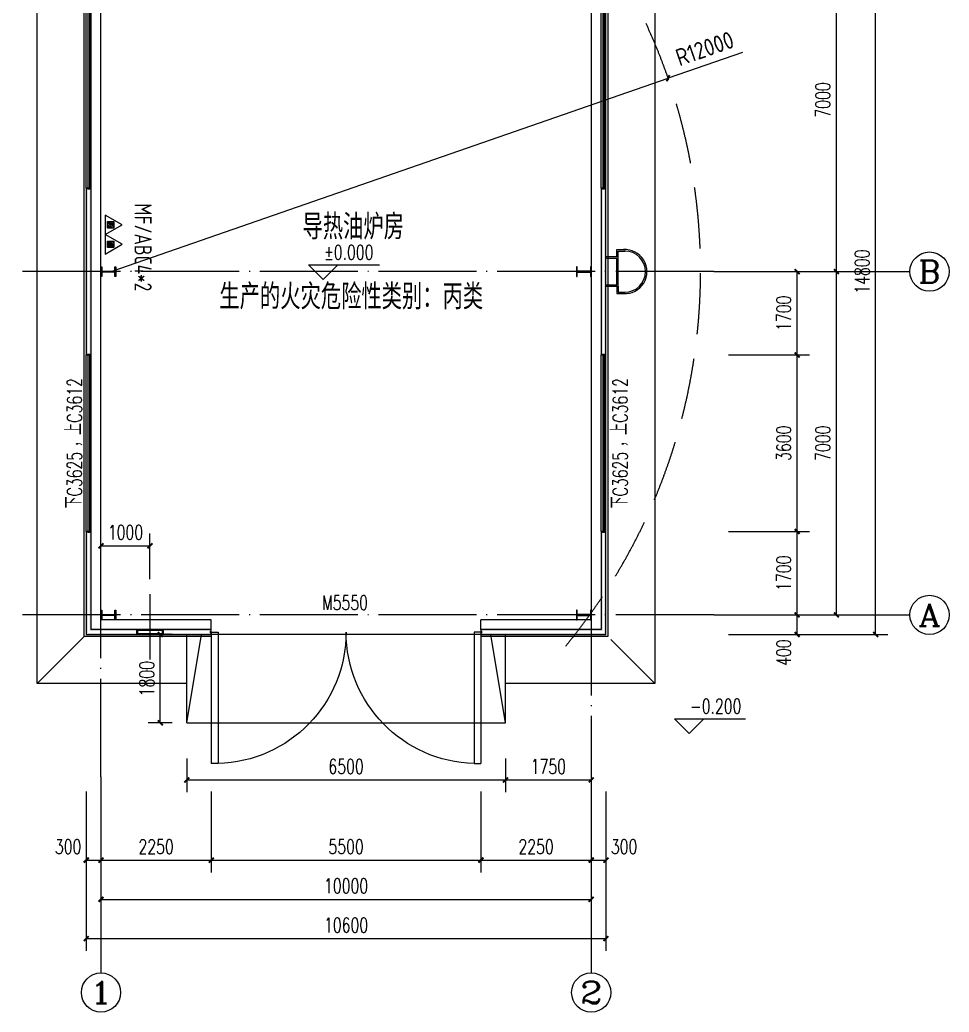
# Model space of a CAD drawing. Extents: x 4832557 to 10196674, y -611561 to -321783.
# Drawn here: x 4845395 to 4864349, y -397832 to -377598 of the extents above; entities that cross this region are included whole.
import ezdxf
from ezdxf.enums import TextEntityAlignment as Align

# ---------------------------------------------------------------- set-up
doc = ezdxf.new("R2010")
doc.units = 0
doc.header["$LTSCALE"] = 1000
doc.header["$MEASUREMENT"] = 0
doc.linetypes.add('DASH', pattern=[0.35, 0.25, -0.1])
doc.linetypes.add('DOTE', pattern=[2.42, 2, -0.2, 0.02, -0.2])
doc.layers.get('0').update_dxf_attribs({"linetype": 'CONTINUOUS'})
doc.layers.get('Defpoints').update_dxf_attribs({"linetype": 'CONTINUOUS'})
doc.layers.add('_0', color=7, linetype='CONTINUOUS', lineweight=25)
for name, color, linetype in [('AXIS', 3, 'CONTINUOUS'), ('AXIS_TEXT', 7, 'CONTINUOUS'), ('DIM_ELEV', 3, 'CONTINUOUS'), ('DOTE', 252, 'CONTINUOUS'), ('Prof', 2, 'CONTINUOUS'), ('PUB_DIM', 3, 'CONTINUOUS'), ('PUB_TEXT', 7, 'CONTINUOUS'), ('PUB_WALL', 9, 'CONTINUOUS'), ('STAIR', 5, 'CONTINUOUS'), ('TEXT_给水', 7, 'CONTINUOUS'), ('WALL-MOVE', 6, 'CONTINUOUS'), ('WINDOW', 4, 'CONTINUOUS'), ('WINDOW_TEXT', 7, 'CONTINUOUS')]:
    doc.layers.add(name, color=color, linetype=linetype)
doc.styles.add('_HZTXT', font='txt.shx', dxfattribs={"width": 0.8, "bigfont": 'HZTXT.shx'})
doc.styles.add('_TCH_AXIS', font='COMPLEX', dxfattribs={"bigfont": 'GBCBIG'})
doc.styles.add('_TCH_DIM', font='SIMPLEX', dxfattribs={"bigfont": 'GBCBIG'})
doc.styles.add('_TCH_DIM_T3', font='SIMPLEX', dxfattribs={"width": 0.705882, "bigfont": 'GBCBIG'})
doc.styles.add('_TCH_WINDOW', font='SIMPLEX', dxfattribs={"height": 3.5, "bigfont": 'GBCBIG'})
doc.styles.add('COMPLEX', font='COMPLEX')
doc.styles.add('sceie', font='sceie.shx', dxfattribs={"width": 0.7, "bigfont": 'sceic.shx'})
doc.styles.get("Standard").update_dxf_attribs({"font": 'GBENOR', "bigfont": 'GBCBIG'})
doc.dimstyles.new('_TCH_ARCH&&100', dxfattribs={"dimtxt": 297.5, "dimasz": 100, "dimexe": 250, "dimexo": 300, "dimgap": 126.25, "dimtad": 1, "dimdec": 0, "dimzin": 0, "dimdsep": 46, "dimtxsty": '_TCH_DIM_T3', "dimblk": 'ARCHTICK', "dimcen": 0.09, "dimclrt": 7, "dimazin": 2, "dimtfac": 1, "dimtdec": 0, "dimtix": 1, "dimtmove": 2, "dimatfit": 3, "dimfxl": 0, "dimtolj": 1, "dimtzin": 0, "dimarcsym": 0})
doc.dimstyles.get("Standard").update_dxf_attribs({"dimscale": 100, "dimtxt": 3.5, "dimasz": 1, "dimexe": 2.5, "dimexo": 3, "dimgap": 1.5, "dimtad": 1, "dimdec": 0, "dimzin": 0, "dimdsep": 46, "dimtxsty": 'Standard', "dimblk": 'ARCHTICK', "dimcen": 0.09, "dimadec": 0, "dimazin": 0, "dimtfac": 1, "dimtdec": 0, "dimtix": 1, "dimtmove": 2, "dimatfit": 3, "dimfxl": 0, "dimtolj": 1, "dimtzin": 0, "dimarcsym": 0})

# ---------------------------------------------------------------- blocks, each defined once
blk = doc.blocks.new('_ArchTick')
at = {"color": 0, "linetype": 'ByBlock', "const_width": 0.4}
blk.add_lwpolyline([(-0.5, -0.5), (0.5, 0.5)], dxfattribs=at)
blk = doc.blocks.new('*D248')
at = {"layer": 'Defpoints', "color": 0}
for p in [(4848049, -388324), (4847049, -389306), (4848049, -389306)]:
    blk.add_point(p, dxfattribs=at)
at = {"layer": 'PUB_DIM', "color": 0, "lineweight": -2}
for p, q in [((4847049, -389006), (4847049, -388074)), ((4848049, -389006), (4848049, -388074)), ((4847049, -388324), (4848049, -388324))]:
    blk.add_line(p, q, dxfattribs=at)
at = {"layer": 'PUB_DIM', "color": 0, "lineweight": -2, "xscale": 100, "yscale": 100, "zscale": 100, "rotation": 180}
blk.add_blockref('_ArchTick', (4847049, -388324), dxfattribs=at)
at = {"layer": 'PUB_DIM', "color": 0, "lineweight": -2, "xscale": 100, "yscale": 100, "zscale": 100}
blk.add_blockref('_ArchTick', (4848049, -388324), dxfattribs=at)
at = {"layer": 'PUB_DIM', "color": 7, "insert": (4847549, -388049), "char_height": 297.5, "attachment_point": 5, "style": '_TCH_DIM_T3'}
blk.add_mtext('\\A1;1000', dxfattribs=at)
blk = doc.blocks.new('*D224')
at = {"layer": 'Defpoints', "color": 0}
for p in [(4848799, -392363), (4855299, -392363), (4855299, -393098)]:
    blk.add_point(p, dxfattribs=at)
at = {"layer": 'PUB_DIM', "color": 0, "lineweight": -2}
for p, q in [((4848799, -392663), (4848799, -393348)), ((4855299, -392663), (4855299, -393348)), ((4848799, -393098), (4855299, -393098))]:
    blk.add_line(p, q, dxfattribs=at)
at = {"layer": 'PUB_DIM', "color": 0, "lineweight": -2, "xscale": 100, "yscale": 100, "zscale": 100, "rotation": 180}
blk.add_blockref('_ArchTick', (4848799, -393098), dxfattribs=at)
at = {"layer": 'PUB_DIM', "color": 0, "lineweight": -2, "xscale": 100, "yscale": 100, "zscale": 100}
blk.add_blockref('_ArchTick', (4855299, -393098), dxfattribs=at)
at = {"layer": 'PUB_DIM', "color": 7, "insert": (4852049, -392823), "char_height": 297.5, "attachment_point": 5, "style": '_TCH_DIM_T3'}
blk.add_mtext('\\A1;6500', dxfattribs=at)
blk = doc.blocks.new('*D225')
at = {"layer": 'Defpoints', "color": 0}
for p in [(4855299, -392363), (4857049, -392363), (4857049, -393098)]:
    blk.add_point(p, dxfattribs=at)
at = {"layer": 'PUB_DIM', "color": 0, "lineweight": -2}
for p, q in [((4855299, -392663), (4855299, -393348)), ((4857049, -392663), (4857049, -393348)), ((4855299, -393098), (4857049, -393098))]:
    blk.add_line(p, q, dxfattribs=at)
at = {"layer": 'PUB_DIM', "color": 0, "lineweight": -2, "xscale": 100, "yscale": 100, "zscale": 100, "rotation": 180}
blk.add_blockref('_ArchTick', (4855299, -393098), dxfattribs=at)
at = {"layer": 'PUB_DIM', "color": 0, "lineweight": -2, "xscale": 100, "yscale": 100, "zscale": 100}
blk.add_blockref('_ArchTick', (4857049, -393098), dxfattribs=at)
at = {"layer": 'PUB_DIM', "color": 7, "insert": (4856174, -392823), "char_height": 297.5, "attachment_point": 5, "style": '_TCH_DIM_T3'}
blk.add_mtext('\\A1;1750', dxfattribs=at)
blk = doc.blocks.new('*D226')
at = {"layer": 'Defpoints', "color": 0}
for p in [(4848260, -390132), (4848799, -390132), (4848799, -391932)]:
    blk.add_point(p, dxfattribs=at)
at = {"layer": 'PUB_DIM', "color": 0, "lineweight": -2}
for p, q in [((4848499, -390132), (4848010, -390132)), ((4848260, -391932), (4848260, -390132)), ((4848499, -391932), (4848010, -391932))]:
    blk.add_line(p, q, dxfattribs=at)
at = {"layer": 'PUB_DIM', "color": 0, "lineweight": -2, "xscale": 100, "yscale": 100, "zscale": 100}
for p, rotation in [((4848260, -390132), 90), ((4848260, -391932), 270)]:
    blk.add_blockref('_ArchTick', p, dxfattribs=dict(at, rotation=rotation))
at = {"layer": 'PUB_DIM', "color": 7, "insert": (4847985, -391032), "char_height": 297.5, "attachment_point": 5, "rotation": 90, "style": '_TCH_DIM_T3'}
blk.add_mtext('\\A1;1800', dxfattribs=at)
blk = doc.blocks.new('*D235')
at = {"layer": 'Defpoints', "color": 0}
for p in [(4857049, -393032), (4857349, -393032), (4857349, -394732)]:
    blk.add_point(p, dxfattribs=at)
at = {"layer": 'PUB_DIM', "color": 0, "lineweight": -2}
for p, q in [((4857049, -393332), (4857049, -394982)), ((4857349, -393332), (4857349, -394982)), ((4857049, -394732), (4857349, -394732))]:
    blk.add_line(p, q, dxfattribs=at)
at = {"layer": 'PUB_DIM', "color": 0, "lineweight": -2, "xscale": 100, "yscale": 100, "zscale": 100, "rotation": 180}
blk.add_blockref('_ArchTick', (4857049, -394732), dxfattribs=at)
at = {"layer": 'PUB_DIM', "color": 0, "lineweight": -2, "xscale": 100, "yscale": 100, "zscale": 100}
blk.add_blockref('_ArchTick', (4857349, -394732), dxfattribs=at)
at = {"layer": 'PUB_DIM', "color": 7, "insert": (4857719, -394457), "char_height": 297.5, "attachment_point": 5, "style": '_TCH_DIM_T3'}
blk.add_mtext('\\A1;300', dxfattribs=at)
blk = doc.blocks.new('*D236')
at = {"layer": 'Defpoints', "color": 0}
for p in [(4854799, -393032), (4857049, -393032), (4857049, -394732)]:
    blk.add_point(p, dxfattribs=at)
at = {"layer": 'PUB_DIM', "color": 0, "lineweight": -2}
for p, q in [((4854799, -393332), (4854799, -394982)), ((4857049, -393332), (4857049, -394982)), ((4854799, -394732), (4857049, -394732))]:
    blk.add_line(p, q, dxfattribs=at)
at = {"layer": 'PUB_DIM', "color": 0, "lineweight": -2, "xscale": 100, "yscale": 100, "zscale": 100, "rotation": 180}
blk.add_blockref('_ArchTick', (4854799, -394732), dxfattribs=at)
at = {"layer": 'PUB_DIM', "color": 0, "lineweight": -2, "xscale": 100, "yscale": 100, "zscale": 100}
blk.add_blockref('_ArchTick', (4857049, -394732), dxfattribs=at)
at = {"layer": 'PUB_DIM', "color": 7, "insert": (4855924, -394457), "char_height": 297.5, "attachment_point": 5, "style": '_TCH_DIM_T3'}
blk.add_mtext('\\A1;2250', dxfattribs=at)
blk = doc.blocks.new('*D237')
at = {"layer": 'Defpoints', "color": 0}
for p in [(4849299, -393032), (4854799, -393032), (4854799, -394732)]:
    blk.add_point(p, dxfattribs=at)
at = {"layer": 'PUB_DIM', "color": 0, "lineweight": -2}
for p, q in [((4849299, -393332), (4849299, -394982)), ((4854799, -393332), (4854799, -394982)), ((4849299, -394732), (4854799, -394732))]:
    blk.add_line(p, q, dxfattribs=at)
at = {"layer": 'PUB_DIM', "color": 0, "lineweight": -2, "xscale": 100, "yscale": 100, "zscale": 100, "rotation": 180}
blk.add_blockref('_ArchTick', (4849299, -394732), dxfattribs=at)
at = {"layer": 'PUB_DIM', "color": 0, "lineweight": -2, "xscale": 100, "yscale": 100, "zscale": 100}
blk.add_blockref('_ArchTick', (4854799, -394732), dxfattribs=at)
at = {"layer": 'PUB_DIM', "color": 7, "insert": (4852049, -394457), "char_height": 297.5, "attachment_point": 5, "style": '_TCH_DIM_T3'}
blk.add_mtext('\\A1;5500', dxfattribs=at)
blk = doc.blocks.new('*D238')
at = {"layer": 'Defpoints', "color": 0}
for p in [(4847049, -393032), (4849299, -393032), (4849299, -394732)]:
    blk.add_point(p, dxfattribs=at)
at = {"layer": 'PUB_DIM', "color": 0, "lineweight": -2}
for p, q in [((4847049, -393332), (4847049, -394982)), ((4849299, -393332), (4849299, -394982)), ((4847049, -394732), (4849299, -394732))]:
    blk.add_line(p, q, dxfattribs=at)
at = {"layer": 'PUB_DIM', "color": 0, "lineweight": -2, "xscale": 100, "yscale": 100, "zscale": 100, "rotation": 180}
blk.add_blockref('_ArchTick', (4847049, -394732), dxfattribs=at)
at = {"layer": 'PUB_DIM', "color": 0, "lineweight": -2, "xscale": 100, "yscale": 100, "zscale": 100}
blk.add_blockref('_ArchTick', (4849299, -394732), dxfattribs=at)
at = {"layer": 'PUB_DIM', "color": 7, "insert": (4848174, -394457), "char_height": 297.5, "attachment_point": 5, "style": '_TCH_DIM_T3'}
blk.add_mtext('\\A1;2250', dxfattribs=at)
blk = doc.blocks.new('*D239')
at = {"layer": 'Defpoints', "color": 0}
for p in [(4846749, -393032), (4847049, -393032), (4847049, -394732)]:
    blk.add_point(p, dxfattribs=at)
at = {"layer": 'PUB_DIM', "color": 0, "lineweight": -2}
for p, q in [((4846749, -393332), (4846749, -394982)), ((4847049, -393332), (4847049, -394982)), ((4846749, -394732), (4847049, -394732))]:
    blk.add_line(p, q, dxfattribs=at)
at = {"layer": 'PUB_DIM', "color": 0, "lineweight": -2, "xscale": 100, "yscale": 100, "zscale": 100, "rotation": 180}
blk.add_blockref('_ArchTick', (4846749, -394732), dxfattribs=at)
at = {"layer": 'PUB_DIM', "color": 0, "lineweight": -2, "xscale": 100, "yscale": 100, "zscale": 100}
blk.add_blockref('_ArchTick', (4847049, -394732), dxfattribs=at)
at = {"layer": 'PUB_DIM', "color": 7, "insert": (4846379, -394457), "char_height": 297.5, "attachment_point": 5, "style": '_TCH_DIM_T3'}
blk.add_mtext('\\A1;300', dxfattribs=at)
blk = doc.blocks.new('*D240')
at = {"layer": 'Defpoints', "color": 0}
for p in [(4859549, -389732), (4861249, -389732), (4859549, -390132)]:
    blk.add_point(p, dxfattribs=at)
at = {"layer": 'PUB_DIM', "color": 0, "lineweight": -2}
for p, q in [((4859849, -389732), (4861499, -389732)), ((4861249, -390132), (4861249, -389732)), ((4859849, -390132), (4861499, -390132))]:
    blk.add_line(p, q, dxfattribs=at)
at = {"layer": 'PUB_DIM', "color": 0, "lineweight": -2, "xscale": 100, "yscale": 100, "zscale": 100}
for p, rotation in [((4861249, -389732), 90), ((4861249, -390132), 270)]:
    blk.add_blockref('_ArchTick', p, dxfattribs=dict(at, rotation=rotation))
at = {"layer": 'PUB_DIM', "color": 7, "insert": (4860974, -390502), "char_height": 297.5, "attachment_point": 5, "rotation": 90, "style": '_TCH_DIM_T3'}
blk.add_mtext('\\A1;400', dxfattribs=at)
blk = doc.blocks.new('*D241')
at = {"layer": 'Defpoints', "color": 0}
for p in [(4859549, -388032), (4861249, -388032), (4859549, -389732)]:
    blk.add_point(p, dxfattribs=at)
at = {"layer": 'PUB_DIM', "color": 0, "lineweight": -2}
for p, q in [((4859849, -388032), (4861499, -388032)), ((4861249, -389732), (4861249, -388032)), ((4859849, -389732), (4861499, -389732))]:
    blk.add_line(p, q, dxfattribs=at)
at = {"layer": 'PUB_DIM', "color": 0, "lineweight": -2, "xscale": 100, "yscale": 100, "zscale": 100}
for p, rotation in [((4861249, -388032), 90), ((4861249, -389732), 270)]:
    blk.add_blockref('_ArchTick', p, dxfattribs=dict(at, rotation=rotation))
at = {"layer": 'PUB_DIM', "color": 7, "insert": (4860974, -388882), "char_height": 297.5, "attachment_point": 5, "rotation": 90, "style": '_TCH_DIM_T3'}
blk.add_mtext('\\A1;1700', dxfattribs=at)
blk = doc.blocks.new('*D242')
at = {"layer": 'Defpoints', "color": 0}
for p in [(4859549, -384432), (4861249, -384432), (4859549, -388032)]:
    blk.add_point(p, dxfattribs=at)
at = {"layer": 'PUB_DIM', "color": 0, "lineweight": -2}
for p, q in [((4859849, -384432), (4861499, -384432)), ((4861249, -388032), (4861249, -384432)), ((4859849, -388032), (4861499, -388032))]:
    blk.add_line(p, q, dxfattribs=at)
at = {"layer": 'PUB_DIM', "color": 0, "lineweight": -2, "xscale": 100, "yscale": 100, "zscale": 100}
for p, rotation in [((4861249, -384432), 90), ((4861249, -388032), 270)]:
    blk.add_blockref('_ArchTick', p, dxfattribs=dict(at, rotation=rotation))
at = {"layer": 'PUB_DIM', "color": 7, "insert": (4860974, -386232), "char_height": 297.5, "attachment_point": 5, "rotation": 90, "style": '_TCH_DIM_T3'}
blk.add_mtext('\\A1;3600', dxfattribs=at)
blk = doc.blocks.new('*D243')
at = {"layer": 'Defpoints', "color": 0}
for p in [(4859549, -382732), (4861249, -382732), (4859549, -384432)]:
    blk.add_point(p, dxfattribs=at)
at = {"layer": 'PUB_DIM', "color": 0, "lineweight": -2}
for p, q in [((4859849, -382732), (4861499, -382732)), ((4861249, -384432), (4861249, -382732)), ((4859849, -384432), (4861499, -384432))]:
    blk.add_line(p, q, dxfattribs=at)
at = {"layer": 'PUB_DIM', "color": 0, "lineweight": -2, "xscale": 100, "yscale": 100, "zscale": 100}
for p, rotation in [((4861249, -382732), 90), ((4861249, -384432), 270)]:
    blk.add_blockref('_ArchTick', p, dxfattribs=dict(at, rotation=rotation))
at = {"layer": 'PUB_DIM', "color": 7, "insert": (4860974, -383582), "char_height": 297.5, "attachment_point": 5, "rotation": 90, "style": '_TCH_DIM_T3'}
blk.add_mtext('\\A1;1700', dxfattribs=at)
blk = doc.blocks.new('$DorLib2D$00000002')
for p, q in [((-0.5, 0), (-0.5, 0.4875)), ((-0.475, 0.4875), (-0.5, 0.4875)), ((-0.475, 0), (-0.475, 0.4875)), ((0.475, 0), (0.475, 0.4875)), ((0.475, 0.4875), (0.5, 0.4875)), ((0.5, 0), (0.5, 0.4875)), ((-0.5, 0), (-0.475, 0)), ((0.5, 0), (0.475, 0))]:
    blk.add_line(p, q)
at = {"lineweight": 13}
for centre, start, end in [((-0.4875, 0), 0, 88.5307), ((0.4875, 0), 91.4693, 180)]:
    blk.add_arc(centre, 0.4875, start, end, dxfattribs=at)
blk = doc.blocks.new('$TCHSYS$WIN2D')
for p, q in [((-0.5, 0.5), (0.5, 0.5)), ((-0.5, 0.5), (-0.5, -0.5)), ((0.5, 0.5), (0.5, -0.5)), ((0.5, 0.1667), (-0.5, 0.1667)), ((0.5, -0.1667), (-0.5, -0.1667)), ((-0.5, -0.5), (0.5, -0.5))]:
    blk.add_line(p, q)
blk = doc.blocks.new('*D282')
at = {"layer": 'AXIS', "color": 0, "lineweight": -2}
for p, q in [((4859849, -382732), (4862299, -382732)), ((4862049, -389732), (4862049, -382732)), ((4859849, -389732), (4862299, -389732))]:
    blk.add_line(p, q, dxfattribs=at)
at = {"layer": 'Defpoints', "color": 0}
for p in [(4859549, -382732), (4862049, -382732), (4859549, -389732)]:
    blk.add_point(p, dxfattribs=at)
at = {"layer": 'AXIS', "color": 0, "lineweight": -2, "xscale": 100, "yscale": 100, "zscale": 100}
for p, rotation in [((4862049, -382732), 90), ((4862049, -389732), 270)]:
    blk.add_blockref('_ArchTick', p, dxfattribs=dict(at, rotation=rotation))
at = {"layer": 'AXIS', "color": 7, "insert": (4861774, -386232), "char_height": 297.5, "attachment_point": 5, "rotation": 90, "style": '_TCH_DIM_T3'}
blk.add_mtext('\\A1;7000', dxfattribs=at)
blk = doc.blocks.new('*D283')
at = {"layer": 'AXIS', "color": 0, "lineweight": -2}
for p, q in [((4859849, -375732), (4862299, -375732)), ((4862049, -382732), (4862049, -375732)), ((4859849, -382732), (4862299, -382732))]:
    blk.add_line(p, q, dxfattribs=at)
at = {"layer": 'Defpoints', "color": 0}
for p in [(4859549, -375732), (4862049, -375732), (4859549, -382732)]:
    blk.add_point(p, dxfattribs=at)
at = {"layer": 'AXIS', "color": 0, "lineweight": -2, "xscale": 100, "yscale": 100, "zscale": 100}
for p, rotation in [((4862049, -375732), 90), ((4862049, -382732), 270)]:
    blk.add_blockref('_ArchTick', p, dxfattribs=dict(at, rotation=rotation))
at = {"layer": 'AXIS', "color": 7, "insert": (4861774, -379232), "char_height": 297.5, "attachment_point": 5, "rotation": 90, "style": '_TCH_DIM_T3'}
blk.add_mtext('\\A1;7000', dxfattribs=at)
blk = doc.blocks.new('*D284')
at = {"layer": 'AXIS', "color": 0, "lineweight": -2}
for p, q in [((4859849, -375332), (4863099, -375332)), ((4862849, -390132), (4862849, -375332)), ((4859849, -390132), (4863099, -390132))]:
    blk.add_line(p, q, dxfattribs=at)
at = {"layer": 'Defpoints', "color": 0}
for p in [(4859549, -375332), (4862849, -375332), (4859549, -390132)]:
    blk.add_point(p, dxfattribs=at)
at = {"layer": 'AXIS', "color": 0, "lineweight": -2, "xscale": 100, "yscale": 100, "zscale": 100}
for p, rotation in [((4862849, -375332), 90), ((4862849, -390132), 270)]:
    blk.add_blockref('_ArchTick', p, dxfattribs=dict(at, rotation=rotation))
at = {"layer": 'AXIS', "color": 7, "insert": (4862574, -382732), "char_height": 297.5, "attachment_point": 5, "rotation": 90, "style": '_TCH_DIM_T3'}
blk.add_mtext('\\A1;14800', dxfattribs=at)
blk = doc.blocks.new('_AXISO')
blk.add_circle((0, 0), 0.5)
at = {"layer": 'AXIS_TEXT', "style": 'COMPLEX', "width": 1.041667}
blk.add_attdef('A', text='', height=0.56, dxfattribs=at).set_placement((-0.25, -0.28), (0.25, -0.28), align=Align.FIT)
blk = doc.blocks.new('*D287')
at = {"layer": 'AXIS', "color": 0, "lineweight": -2}
for p, q in [((4847049, -393332), (4847049, -395782)), ((4857049, -393332), (4857049, -395782)), ((4847049, -395532), (4857049, -395532))]:
    blk.add_line(p, q, dxfattribs=at)
at = {"layer": 'Defpoints', "color": 0}
for p in [(4847049, -393032), (4857049, -393032), (4857049, -395532)]:
    blk.add_point(p, dxfattribs=at)
at = {"layer": 'AXIS', "color": 0, "lineweight": -2, "xscale": 100, "yscale": 100, "zscale": 100, "rotation": 180}
blk.add_blockref('_ArchTick', (4847049, -395532), dxfattribs=at)
at = {"layer": 'AXIS', "color": 0, "lineweight": -2, "xscale": 100, "yscale": 100, "zscale": 100}
blk.add_blockref('_ArchTick', (4857049, -395532), dxfattribs=at)
at = {"layer": 'AXIS', "color": 7, "insert": (4852049, -395257), "char_height": 297.5, "attachment_point": 5, "style": '_TCH_DIM_T3'}
blk.add_mtext('\\A1;10000', dxfattribs=at)
blk = doc.blocks.new('*D288')
at = {"layer": 'AXIS', "color": 0, "lineweight": -2}
for p, q in [((4846749, -393332), (4846749, -396582)), ((4857349, -393332), (4857349, -396582)), ((4846749, -396332), (4857349, -396332))]:
    blk.add_line(p, q, dxfattribs=at)
at = {"layer": 'Defpoints', "color": 0}
for p in [(4846749, -393032), (4857349, -393032), (4857349, -396332)]:
    blk.add_point(p, dxfattribs=at)
at = {"layer": 'AXIS', "color": 0, "lineweight": -2, "xscale": 100, "yscale": 100, "zscale": 100, "rotation": 180}
blk.add_blockref('_ArchTick', (4846749, -396332), dxfattribs=at)
at = {"layer": 'AXIS', "color": 0, "lineweight": -2, "xscale": 100, "yscale": 100, "zscale": 100}
blk.add_blockref('_ArchTick', (4857349, -396332), dxfattribs=at)
at = {"layer": 'AXIS', "color": 7, "insert": (4852049, -396057), "char_height": 297.5, "attachment_point": 5, "style": '_TCH_DIM_T3'}
blk.add_mtext('\\A1;10600', dxfattribs=at)
blk = doc.blocks.new('*D544')
at = {"color": 0, "lineweight": -2}
for p in [(4860136, -378261), (4847279, -382722)]:
    blk.add_line(p, (4858616, -378788), dxfattribs=at)
at = {"layer": 'Defpoints', "color": 0}
for p in [(4858616, -378788), (4847279, -382722)]:
    blk.add_point(p, dxfattribs=at)
at = {"color": 0, "lineweight": -2, "xscale": 100, "yscale": 100, "zscale": 100, "rotation": 199.1371100306593}
blk.add_blockref('_ArchTick', (4858616, -378788), dxfattribs=at)
at = {"color": 0, "insert": (4859364, -378185), "char_height": 350, "attachment_point": 5, "rotation": 19.1371}
blk.add_mtext('\\A1;R12000', dxfattribs=at)

msp = doc.modelspace()

# ---------------------------------------------------------------- hatches: boundary and pattern name
h = msp.add_hatch()
h.set_pattern_fill('ANSI31', color=1, scale=200, angle=270, style=0)
h.set_pattern_definition([(315, (4840467.314, -343234.64), (17.67767, 17.67767), [])])
h.paths.add_polyline_path([(4847311.9, -381713.5), (4847311.9, -381843.4), (4847182, -381843.4), (4847182, -381713.5)])
h = msp.add_hatch()
h.set_pattern_fill('ANSI31', color=1, scale=200, angle=270, style=0)
h.set_pattern_definition([(315, (4840467.314, -343631.413), (17.67767, 17.67767), [])])
h.paths.add_polyline_path([(4847311.9, -382110.3), (4847311.9, -382240.1), (4847182, -382240.1), (4847182, -382110.3)])
at = {"layer": 'Prof', "linetype": 'ByBlock'}
for points in [[(4847333.2, -382722.1), (4847333.2, -382632.1), (4847349.2, -382632.1), (4847349.2, -382832.1), (4847333.2, -382832.1), (4847333.2, -382742.1), (4847065.2, -382742.1), (4847065.2, -382832.1), (4847049.2, -382832.1), (4847049.2, -382632.1), (4847065.2, -382632.1), (4847065.2, -382722.1)], [(4856765.2, -382722.1), (4856765.2, -382632.1), (4856749.2, -382632.1), (4856749.2, -382832.1), (4856765.2, -382832.1), (4856765.2, -382742.1), (4857033.2, -382742.1), (4857033.2, -382832.1), (4857049.2, -382832.1), (4857049.2, -382632.1), (4857033.2, -382632.1), (4857033.2, -382722.1)], [(4847333.2, -389722.1), (4847333.2, -389632.1), (4847349.2, -389632.1), (4847349.2, -389832.1), (4847333.2, -389832.1), (4847333.2, -389742.1), (4847065.2, -389742.1), (4847065.2, -389832.1), (4847049.2, -389832.1), (4847049.2, -389632.1), (4847065.2, -389632.1), (4847065.2, -389722.1)], [(4856765.2, -389722.1), (4856765.2, -389632.1), (4856749.2, -389632.1), (4856749.2, -389832.1), (4856765.2, -389832.1), (4856765.2, -389742.1), (4857033.2, -389742.1), (4857033.2, -389832.1), (4857049.2, -389832.1), (4857049.2, -389632.1), (4857033.2, -389632.1), (4857033.2, -389722.1)]]:
    msp.add_hatch(color=256, dxfattribs=at).paths.add_polyline_path(points)
at = {"layer": 'PUB_WALL'}
for points in [[(4846849.2, -381032.1), (4846749.2, -381032.1), (4846779.2, -381062.1), (4846819.2, -381062.1)], [(4846749.2, -381032.1), (4846749.2, -384432.1), (4846779.2, -384402.1), (4846779.2, -381062.1)], [(4846849.2, -384432.1), (4846849.2, -381032.1), (4846819.2, -381062.1), (4846819.2, -384402.1)], [(4857349.2, -381032.1), (4857249.2, -381032.1), (4857279.2, -381062.1), (4857319.2, -381062.1)], [(4857249.2, -381032.1), (4857249.2, -384432.1), (4857279.2, -384402.1), (4857279.2, -381062.1)], [(4857349.2, -384432.1), (4857349.2, -381032.1), (4857319.2, -381062.1), (4857319.2, -384402.1)], [(4846749.2, -384432.1), (4846849.2, -384432.1), (4846819.2, -384402.1), (4846779.2, -384402.1)], [(4857249.2, -384432.1), (4857349.2, -384432.1), (4857319.2, -384402.1), (4857279.2, -384402.1)], [(4846849.2, -388032.1), (4846749.2, -388032.1), (4846779.2, -388062.1), (4846819.2, -388062.1)], [(4846749.2, -388032.1), (4846749.2, -390132.1), (4846779.2, -390102.1), (4846779.2, -388062.1)], [(4846849.2, -390032.1), (4846849.2, -388032.1), (4846819.2, -388062.1), (4846819.2, -390062.1)], [(4857349.2, -388032.1), (4857249.2, -388032.1), (4857279.2, -388062.1), (4857319.2, -388062.1)], [(4857249.2, -388032.1), (4857249.2, -390032.1), (4857279.2, -390062.1), (4857279.2, -388062.1)], [(4857349.2, -390132.1), (4857349.2, -388032.1), (4857319.2, -388062.1), (4857319.2, -390102.1)], [(4846749.2, -390132.1), (4849299.2, -390132.1), (4849269.2, -390102.1), (4846779.2, -390102.1)], [(4849299.2, -390032.1), (4846849.2, -390032.1), (4846819.2, -390062.1), (4849269.2, -390062.1)], [(4849299.2, -390132.1), (4849299.2, -390032.1), (4849269.2, -390062.1), (4849269.2, -390102.1)], [(4857249.2, -390032.1), (4854799.2, -390032.1), (4854829.2, -390062.1), (4857279.2, -390062.1)], [(4854799.2, -390032.1), (4854799.2, -390132.1), (4854829.2, -390102.1), (4854829.2, -390062.1)], [(4854799.2, -390132.1), (4857349.2, -390132.1), (4857319.2, -390102.1), (4854829.2, -390102.1)]]:
    msp.add_hatch(color=256, dxfattribs=at).paths.add_polyline_path(points)

# ---------------------------------------------------------------- linework, layer by layer
for p, q in [((4857569.2, -382283.1), (4857749.2, -382283.1)), ((4857569.2, -382432.1), (4857569.2, -382283.1)), ((4857599.2, -382312.1), (4857734.5, -382312.1)), ((4857599.2, -382432.1), (4857599.2, -382312.1)), ((4857569.2, -383032.1), (4857569.2, -383181)), ((4857569.2, -383181), (4857749.2, -383181)), ((4857599.2, -383032.1), (4857599.2, -383152.1)), ((4857599.2, -383152.1), (4857734.5, -383152.1))]:
    msp.add_line(p, q)
at = {"color": 1}
for points in [[(4847481.8, -381778.4), (4847138.1, -381580.1), (4847138.1, -381976.8)], [(4847311.9, -381713.5), (4847311.9, -381843.4), (4847182, -381843.4), (4847182, -381713.5)], [(4847481.8, -382175.2), (4847138.1, -381976.8), (4847138.1, -382373.6)], [(4847311.9, -382110.3), (4847311.9, -382240.1), (4847182, -382240.1), (4847182, -382110.3)]]:
    msp.add_lwpolyline(points, close=True, dxfattribs=at)
for points in [[(4857349.2, -383032.1), (4857599.2, -383032.1), (4857599.2, -382432.1), (4857349.2, -382432.1)], [(4857349.2, -383002.1), (4857569.2, -383002.1), (4857569.2, -382462.1), (4857349.2, -382462.1)]]:
    msp.add_lwpolyline(points)
at = {"color": 0}
msp.add_lwpolyline([(4848319.2, -390132.1), (4847779.2, -390132.1), (4847779.2, -390032.1), (4848319.2, -390032.1), (4848319.2, -390132.1)], dxfattribs=at)
at = {"color": 0, "const_width": 30}
msp.add_lwpolyline([(4848304.2, -390117.1), (4847794.2, -390117.1), (4847794.2, -390047.1), (4848304.2, -390047.1)], close=True, dxfattribs=at)
at = {"color": 0, "linetype": 'DASH', "ltscale": 5}
msp.add_arc((4847279.1, -382722.1), 12000, 320.42839, 39.93198, dxfattribs=at)
for radius, start, end in [(450, 266.17745, 93.82255), (420, 270, 90)]:
    msp.add_arc((4857734.5, -382732.1), radius, start, end)
at = {"layer": '_0', "color": 0}
for p, q in [((4849299.2, -390032.1), (4849299.2, -389832.1)), ((4854799.2, -390032.1), (4854799.2, -389832.1)), ((4849299.2, -390132.1), (4849299.2, -390172.1)), ((4854799.2, -390132.1), (4854799.2, -390232.1))]:
    msp.add_line(p, q, dxfattribs=at)
for points in [[(4849299.2, -390172.1), (4846709.2, -390172.1), (4846709.2, -375292.1), (4849299.2, -375292.1)], [(4854799.2, -375292.1), (4857389.2, -375292.1), (4857389.2, -390172.1), (4854799.2, -390172.1)], [(4849299.2, -389832.1), (4847049.2, -389832.1), (4847049.2, -375632.1), (4849299.2, -375632.1)], [(4854799.2, -375632.1), (4857049.2, -375632.1), (4857049.2, -389832.1), (4854799.2, -389832.1)]]:
    msp.add_lwpolyline(points, dxfattribs=at)
at = {"layer": 'AXIS', "color": 0}
for p, q in [((4859549.2, -382732.1), (4863549.2, -382732.1)), ((4859549.2, -389732.1), (4863549.2, -389732.1)), ((4847049.2, -393032.1), (4847049.2, -397032.1)), ((4857049.2, -393032.1), (4857049.2, -397032.1))]:
    msp.add_line(p, q, dxfattribs=at)
at = {"layer": 'DIM_ELEV'}
for p, q in [((4851579.5, -382893.3), (4851279.5, -382593.3)), ((4851279.5, -382593.3), (4852729.5, -382593.3)), ((4851579.5, -382893.3), (4851879.5, -382593.3)), ((4859047.9, -392148.5), (4858747.9, -391848.5)), ((4858747.9, -391848.5), (4860197.9, -391848.5)), ((4859047.9, -392148.5), (4859347.9, -391848.5))]:
    msp.add_line(p, q, dxfattribs=at)
at = {"layer": 'DOTE', "linetype": 'DOTE'}
for p, q in [((4847049.2, -393032.1), (4847049.2, -372432.1)), ((4857049.2, -372432.1), (4857049.2, -393032.1)), ((4859549.2, -382732.1), (4844549.2, -382732.1)), ((4848049.2, -389306.2), (4848049.2, -390639.9)), ((4859549.2, -389732.1), (4844549.2, -389732.1))]:
    msp.add_line(p, q, dxfattribs=at)
at = {"layer": 'Prof', "linetype": 'ByBlock'}
for points in [[(4847049.2, -382832.1), (4847049.2, -382632.1), (4847065.2, -382632.1), (4847065.2, -382722.1), (4847333.2, -382722.1), (4847333.2, -382632.1), (4847349.2, -382632.1), (4847349.2, -382832.1), (4847333.2, -382832.1), (4847333.2, -382742.1), (4847065.2, -382742.1), (4847065.2, -382832.1)], [(4857049.2, -382832.1), (4857049.2, -382632.1), (4857033.2, -382632.1), (4857033.2, -382722.1), (4856765.2, -382722.1), (4856765.2, -382632.1), (4856749.2, -382632.1), (4856749.2, -382832.1), (4856765.2, -382832.1), (4856765.2, -382742.1), (4857033.2, -382742.1), (4857033.2, -382832.1)], [(4847049.2, -389832.1), (4847049.2, -389632.1), (4847065.2, -389632.1), (4847065.2, -389722.1), (4847333.2, -389722.1), (4847333.2, -389632.1), (4847349.2, -389632.1), (4847349.2, -389832.1), (4847333.2, -389832.1), (4847333.2, -389742.1), (4847065.2, -389742.1), (4847065.2, -389832.1)], [(4857049.2, -389832.1), (4857049.2, -389632.1), (4857033.2, -389632.1), (4857033.2, -389722.1), (4856765.2, -389722.1), (4856765.2, -389632.1), (4856749.2, -389632.1), (4856749.2, -389832.1), (4856765.2, -389832.1), (4856765.2, -389742.1), (4857033.2, -389742.1), (4857033.2, -389832.1)]]:
    msp.add_lwpolyline(points, close=True, dxfattribs=at)
at = {"layer": 'STAIR'}
for p, q in [((4846709.2, -390172.1), (4845749.2, -391132.1)), ((4848799.2, -391932.1), (4849099.2, -390132.1)), ((4848799.2, -391932.1), (4848799.2, -390132.1)), ((4855299.2, -391932.1), (4854999.2, -390132.1)), ((4855299.2, -391932.1), (4855299.2, -390132.1)), ((4857449.2, -390232.1), (4858349.2, -391132.1)), ((4848799.2, -391932.1), (4855299.2, -391932.1))]:
    msp.add_line(p, q, dxfattribs=at)
for points in [[(4848799.2, -391132.1), (4845749.2, -391132.1), (4845749.2, -374332.1), (4848799.2, -374332.1)], [(4855299.2, -374332.1), (4858349.2, -374332.1), (4858349.2, -391132.1), (4855299.2, -391132.1)]]:
    msp.add_lwpolyline(points, dxfattribs=at)
at = {"layer": 'WALL-MOVE'}
for p, q in [((4846849.2, -381032.1), (4846749.2, -381032.1)), ((4846749.2, -381032.1), (4846749.2, -384432.1)), ((4846849.2, -384432.1), (4846849.2, -381032.1)), ((4857349.2, -381032.1), (4857249.2, -381032.1)), ((4857249.2, -381032.1), (4857249.2, -384432.1)), ((4857349.2, -384432.1), (4857349.2, -381032.1)), ((4846749.2, -384432.1), (4846849.2, -384432.1)), ((4857249.2, -384432.1), (4857349.2, -384432.1)), ((4846849.2, -388032.1), (4846749.2, -388032.1)), ((4846749.2, -388032.1), (4846749.2, -390132.1)), ((4846849.2, -390032.1), (4846849.2, -388032.1)), ((4857349.2, -388032.1), (4857249.2, -388032.1)), ((4857249.2, -388032.1), (4857249.2, -390032.1)), ((4857349.2, -390132.1), (4857349.2, -388032.1)), ((4849299.2, -390032.1), (4846849.2, -390032.1)), ((4849299.2, -390132.1), (4849299.2, -390032.1)), ((4857249.2, -390032.1), (4854799.2, -390032.1)), ((4854799.2, -390032.1), (4854799.2, -390132.1)), ((4846749.2, -390132.1), (4849299.2, -390132.1)), ((4854799.2, -390132.1), (4857349.2, -390132.1))]:
    msp.add_line(p, q, dxfattribs=at)
at = {"layer": 'WINDOW'}
msp.add_line((4854799.2, -390132.1), (4849299.2, -390132.1), dxfattribs=at)

# ---------------------------------------------------------------- block references
at = {"layer": 'AXIS', "color": 0}
ref = msp.add_blockref('_AXISO', (4863949.2, -382732.1), dxfattribs=dict(at, xscale=800, yscale=800, zscale=800))
ref.add_attrib('A', 'B', dxfattribs={"layer": 'AXIS_TEXT', "color": 0, "height": 452.5, "style": '_TCH_AXIS', "width": 1.235294}).set_placement((4863723, -382958.3), (4864175.5, -382958.3), align=Align.FIT)
ref = msp.add_blockref('_AXISO', (4863949.2, -389732.1), dxfattribs=dict(at, xscale=800, yscale=800, zscale=800))
ref.add_attrib('A', 'A', dxfattribs={"layer": 'AXIS_TEXT', "color": 0, "height": 452.5, "style": '_TCH_AXIS', "width": 1.166667}).set_placement((4863723, -389958.3), (4864175.5, -389958.3), align=Align.FIT)
ref = msp.add_blockref('_AXISO', (4847049.2, -397432.1), dxfattribs=dict(at, xscale=800, yscale=800, zscale=800))
ref.add_attrib('A', '1', dxfattribs={"layer": 'AXIS_TEXT', "color": 0, "height": 452.5, "style": '_TCH_AXIS', "width": 2.333333}).set_placement((4846823, -397658.3), (4847275.5, -397658.3), align=Align.FIT)
ref = msp.add_blockref('_AXISO', (4857049.2, -397432.1), dxfattribs=dict(at, xscale=800, yscale=800, zscale=800))
ref.add_attrib('A', '2', dxfattribs={"layer": 'AXIS_TEXT', "color": 0, "height": 452.5, "style": '_TCH_AXIS', "width": 1.5}).set_placement((4856823, -397658.3), (4857275.5, -397658.3), align=Align.FIT)
at = {"layer": 'WINDOW', "xscale": 3600, "zscale": 3600, "rotation": 90}
for p, yscale in [((4846799.2, -379232.1), -100), ((4857299.2, -379232.1), 100), ((4846799.2, -386232.1), -100), ((4857299.2, -386232.1), 100)]:
    msp.add_blockref('$TCHSYS$WIN2D', p, dxfattribs=dict(at, yscale=yscale))
at = {"layer": 'WINDOW'}
ref = msp.add_blockref('$DorLib2D$00000002', (4852049.2, -390082.1), dxfattribs=dict(at, xscale=-5500, yscale=5500, zscale=-5500, rotation=180))
ref.add_attrib('A', 'M5550', (4851559.2, -389631.9), dxfattribs={"layer": 'WINDOW_TEXT', "height": 297.5, "style": '_TCH_WINDOW', "width": 0.705882})

# ---------------------------------------------------------------- texts
at = {"layer": 'PUB_DIM', "style": '_HZTXT', "width": 0.8}
for s, height, p in [('导热油炉房', 517.24, (4851161.1, -382076.4)), ('生产的火灾危险性类别：丙类', 517.241, (4849464.5, -383501.4))]:
    msp.add_text(s, height=height, dxfattribs=at).set_placement(p)
at = {"layer": 'PUB_TEXT', "style": '_TCH_DIM', "width": 0.705882}
for s, p in [('%%P0.000', (4851599.5, -382488.3)), ('-0.200', (4859067.9, -391743.5))]:
    msp.add_text(s, height=297.5, dxfattribs=at).set_placement(p)
at = {"layer": 'TEXT_给水', "color": 1, "linetype": 'Continuous', "style": 'sceie', "width": 0.86}
msp.add_text('MF/ABC4*2', height=350, rotation=270, dxfattribs=at).set_placement((4847733.6, -381338))
at = {"layer": 'WINDOW_TEXT', "style": '_TCH_WINDOW', "width": 0.705882}
for s, p in [('C3612', (4846659.2, -385813.4)), ('C3612', (4857789.2, -385813.4)), ('C3625', (4846659.2, -387314.9)), ('C3625', (4857789.2, -387314.9))]:
    msp.add_text(s, height=297.5, rotation=90, dxfattribs=at).set_placement(p)
at = {"layer": 'WINDOW_TEXT', "style": '_TCH_WINDOW'}
for s, height, p in [('，上', 337.59, (4846659.2, -386304.9)), ('，上', 337.59, (4857789.2, -386304.9)), ('下', 337.6, (4846659.2, -387560.7)), ('下', 337.6, (4857789.2, -387560.7))]:
    msp.add_text(s, height=height, rotation=90, dxfattribs=at).set_placement(p)

# ---------------------------------------------------------------- dimensions: what is measured, and where the dimension line sits
at = {"color": 0}
dim = msp.add_radius_dim(center=(4847279.1, -382722.1), mpoint=(4858615.9, -378788.1), dimstyle='Standard', override={"dimfxl": 100}, dxfattribs=at)
dim.commit()
dim.dimension.update_dxf_attribs({"geometry": '*D544', "text_midpoint": (4859363.7, -378184.6)})
at = {"layer": 'AXIS', "color": 0}
for p1, p2, distance, picture, middle in [((4859549.2, -390132.1), (4859549.2, -375332.1), -3300, '*D284', (4862574.2, -382732.1)), ((4859549.2, -382732.1), (4859549.2, -375732.1), -2500, '*D283', (4861774.2, -379232.1)), ((4859549.2, -389732.1), (4859549.2, -382732.1), -2500, '*D282', (4861774.2, -386232.1)), ((4846749.2, -393032.1), (4857349.2, -393032.1), -3300, '*D288', (4852049.2, -396057.1)), ((4847049.2, -393032.1), (4857049.2, -393032.1), -2500, '*D287', (4852049.2, -395257.1))]:
    dim = msp.add_aligned_dim(p1=p1, p2=p2, distance=distance, dimstyle='_TCH_ARCH&&100', dxfattribs=at)
    dim.commit()
    dim.dimension.update_dxf_attribs({"geometry": picture, "text_midpoint": middle})
at = {"layer": 'PUB_DIM', "color": 0}
for p1, p2, distance, picture, middle in [((4859549.2, -384432.1), (4859549.2, -382732.1), -1700, '*D243', (4860974.2, -383582.1)), ((4859549.2, -388032.1), (4859549.2, -384432.1), -1700, '*D242', (4860974.2, -386232.1)), ((4847049.2, -389306.2), (4848049.2, -389306.2), 982.2, '*D248', (4847549.2, -388048.9)), ((4859549.2, -389732.1), (4859549.2, -388032.1), -1700, '*D241', (4860974.2, -388882.1)), ((4848799.2, -391932.1), (4848799.2, -390132.1), 539.3, '*D226', (4847984.9, -391032.1)), ((4848799.2, -392363.4), (4855299.2, -392363.4), -735.1, '*D224', (4852049.2, -392823.4)), ((4855299.2, -392363.4), (4857049.2, -392363.4), -735.1, '*D225', (4856174.2, -392823.4)), ((4847049.2, -393032.1), (4849299.2, -393032.1), -1700, '*D238', (4848174.2, -394457.1)), ((4849299.2, -393032.1), (4854799.2, -393032.1), -1700, '*D237', (4852049.2, -394457.1)), ((4854799.2, -393032.1), (4857049.2, -393032.1), -1700, '*D236', (4855924.2, -394457.1))]:
    dim = msp.add_aligned_dim(p1=p1, p2=p2, distance=distance, dimstyle='_TCH_ARCH&&100', dxfattribs=at)
    dim.commit()
    dim.dimension.update_dxf_attribs({"geometry": picture, "text_midpoint": middle})
for base, p1, p2, angle, picture, middle in [((4861249.2, -389732.1), (4859549.2, -390132.1), (4859549.2, -389732.1), 90, '*D240', (4860974.2, -390502.1)), ((4847049.2, -394732.1), (4846749.2, -393032.1), (4847049.2, -393032.1), 360, '*D239', (4846379.2, -394457.1)), ((4857349.2, -394732.1), (4857049.2, -393032.1), (4857349.2, -393032.1), 360, '*D235', (4857719.2, -394457.1))]:
    dim = msp.add_linear_dim(base=base, p1=p1, p2=p2, angle=angle, dimstyle='_TCH_ARCH&&100', dxfattribs=at)
    dim.commit()
    dim.dimension.update_dxf_attribs({"geometry": picture, "text_midpoint": middle, "dimtype": 161})

doc.saveas('drawing.dxf')
